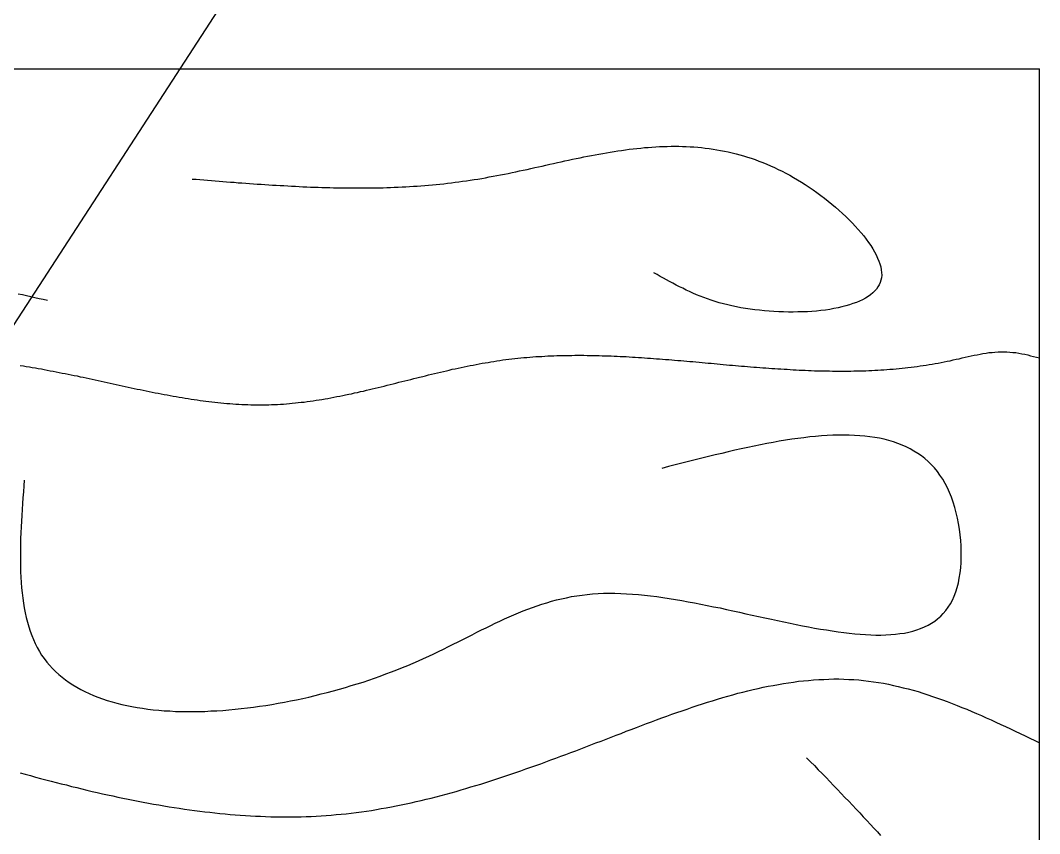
# Model space of a CAD drawing. Extents: x 443 to 1217, y -1921 to -677.
# Drawn here: x 707.95 to 718.33, y -750.54 to -742.26 of the extents above; entities that cross this region are included whole.
import ezdxf

# ---------------------------------------------------------------- set-up
doc = ezdxf.new("R2010")
doc.units = 0
doc.header["$MEASUREMENT"] = 0
doc.layers.get('0').update_dxf_attribs({"linetype": 'CONTINUOUS'})
doc.layers.add('1', color=7, linetype='CONTINUOUS')

msp = doc.modelspace()

# ---------------------------------------------------------------- linework, layer by layer
at = {"color": 7, "linetype": 'Continuous'}
msp.add_line((704.959, -749.857), (716.882, -731.5), dxfattribs=at)
at = {"layer": '1', "color": 2, "linetype": 'Continuous'}
for p in [(655.256, -742.752), (718.33, -761.303), (718.33, -761.303)]:
    msp.add_line(p, (718.33, -742.752), dxfattribs=at)
at = {"layer": '1', "color": 7}
for p, q in [((714.344, -743.551), (714.382, -743.548)), ((714.382, -743.548), (714.422, -743.546)), ((714.422, -743.546), (714.46, -743.543)), ((714.46, -743.543), (714.499, -743.542)), ((714.499, -743.542), (714.537, -743.541)), ((714.537, -743.541), (714.576, -743.54)), ((714.576, -743.54), (714.615, -743.54)), ((714.615, -743.54), (714.654, -743.54)), ((714.654, -743.54), (714.693, -743.541)), ((714.693, -743.541), (714.731, -743.542)), ((714.731, -743.542), (714.77, -743.545)), ((714.77, -743.545), (714.809, -743.547)), ((714.809, -743.547), (714.848, -743.55)), ((713.649, -743.657), (713.687, -743.649)), ((713.687, -743.649), (713.726, -743.642)), ((713.726, -743.642), (713.765, -743.634)), ((713.765, -743.634), (713.804, -743.626)), ((713.804, -743.626), (713.842, -743.619)), ((713.842, -743.619), (713.88, -743.612)), ((713.88, -743.612), (713.919, -743.606)), ((713.919, -743.606), (713.957, -743.599)), ((713.957, -743.599), (713.997, -743.593)), ((713.997, -743.593), (714.035, -743.587)), ((714.035, -743.587), (714.073, -743.582)), ((714.073, -743.582), (714.112, -743.576)), ((714.112, -743.576), (714.15, -743.571)), ((714.15, -743.571), (714.19, -743.566)), ((714.19, -743.566), (714.228, -743.562)), ((714.228, -743.562), (714.267, -743.558)), ((714.267, -743.558), (714.305, -743.554)), ((714.305, -743.554), (714.344, -743.551)), ((714.848, -743.55), (714.887, -743.554)), ((714.887, -743.554), (714.925, -743.559)), ((714.925, -743.559), (714.964, -743.563)), ((714.964, -743.563), (715.004, -743.569)), ((715.004, -743.569), (715.043, -743.575)), ((715.043, -743.575), (715.081, -743.582)), ((715.081, -743.582), (715.12, -743.589)), ((715.12, -743.589), (715.159, -743.598)), ((715.159, -743.598), (715.199, -743.607)), ((715.199, -743.607), (715.238, -743.616)), ((715.238, -743.616), (715.276, -743.626)), ((715.276, -743.626), (715.315, -743.638)), ((715.315, -743.638), (715.355, -743.65)), ((715.355, -743.65), (715.394, -743.662)), ((713.187, -743.757), (713.225, -743.748)), ((713.225, -743.748), (713.264, -743.741)), ((713.264, -743.741), (713.302, -743.732)), ((713.302, -743.732), (713.341, -743.723)), ((713.341, -743.723), (713.38, -743.715)), ((713.38, -743.715), (713.418, -743.706)), ((713.418, -743.706), (713.456, -743.697)), ((713.456, -743.697), (713.495, -743.69)), ((713.495, -743.69), (713.533, -743.681)), ((713.533, -743.681), (713.572, -743.673)), ((713.572, -743.673), (713.611, -743.664)), ((713.611, -743.664), (713.649, -743.657)), ((715.394, -743.662), (715.433, -743.676)), ((715.433, -743.676), (715.472, -743.691)), ((715.472, -743.691), (715.512, -743.706)), ((715.512, -743.706), (715.551, -743.721)), ((715.551, -743.721), (715.59, -743.739)), ((715.59, -743.739), (715.629, -743.756)), ((715.629, -743.756), (715.668, -743.775)), ((712.647, -743.867), (712.686, -743.86)), ((712.686, -743.86), (712.724, -743.853)), ((712.724, -743.853), (712.763, -743.846)), ((712.763, -743.846), (712.801, -743.839)), ((712.801, -743.839), (712.839, -743.831)), ((712.839, -743.831), (712.878, -743.824)), ((712.878, -743.824), (712.917, -743.816)), ((712.917, -743.816), (712.956, -743.807)), ((712.956, -743.807), (712.994, -743.8)), ((712.994, -743.8), (713.032, -743.791)), ((713.032, -743.791), (713.071, -743.783)), ((713.071, -743.783), (713.11, -743.775)), ((713.11, -743.775), (713.148, -743.766)), ((713.148, -743.766), (713.187, -743.757)), ((715.668, -743.775), (715.708, -743.794)), ((715.708, -743.794), (715.747, -743.815)), ((715.747, -743.815), (715.786, -743.836)), ((715.786, -743.836), (715.825, -743.858)), ((715.825, -743.858), (715.865, -743.881)), ((709.699, -743.874), (709.739, -743.876)), ((709.739, -743.876), (709.777, -743.879)), ((709.777, -743.879), (709.816, -743.882)), ((709.816, -743.882), (709.855, -743.886)), ((709.855, -743.886), (709.893, -743.889)), ((709.893, -743.889), (709.933, -743.892)), ((709.933, -743.892), (709.972, -743.895)), ((709.972, -743.895), (710.01, -743.899)), ((710.01, -743.899), (710.049, -743.901)), ((710.049, -743.901), (710.089, -743.904)), ((710.089, -743.904), (710.127, -743.907)), ((710.127, -743.907), (710.166, -743.911)), ((710.166, -743.911), (710.205, -743.913)), ((710.205, -743.913), (710.243, -743.916)), ((710.243, -743.916), (710.283, -743.919)), ((710.283, -743.919), (710.322, -743.922)), ((710.322, -743.922), (710.36, -743.925)), ((710.36, -743.925), (710.399, -743.927)), ((710.399, -743.927), (710.438, -743.929)), ((710.438, -743.929), (710.477, -743.933)), ((710.477, -743.933), (710.516, -743.935)), ((710.516, -743.935), (710.555, -743.937)), ((710.555, -743.937), (710.593, -743.939)), ((710.593, -743.939), (710.632, -743.941)), ((710.632, -743.941), (710.672, -743.943)), ((710.672, -743.943), (710.71, -743.946)), ((710.71, -743.946), (710.749, -743.948)), ((710.749, -743.948), (710.788, -743.95)), ((710.788, -743.95), (710.826, -743.952)), ((710.826, -743.952), (710.866, -743.953)), ((710.866, -743.953), (710.904, -743.955)), ((710.904, -743.955), (710.943, -743.957)), ((710.943, -743.957), (710.982, -743.958)), ((710.982, -743.958), (711.02, -743.959)), ((711.02, -743.959), (711.06, -743.96)), ((711.06, -743.96), (711.099, -743.961)), ((711.099, -743.961), (711.137, -743.962)), ((711.137, -743.962), (711.176, -743.963)), ((711.176, -743.963), (711.214, -743.964)), ((711.525, -743.964), (711.564, -743.963)), ((711.564, -743.963), (711.602, -743.963)), ((711.602, -743.963), (711.642, -743.962)), ((711.642, -743.962), (711.68, -743.961)), ((711.68, -743.961), (711.719, -743.959)), ((711.719, -743.959), (711.757, -743.958)), ((711.757, -743.958), (711.796, -743.955)), ((711.796, -743.955), (711.836, -743.954)), ((711.836, -743.954), (711.874, -743.952)), ((711.874, -743.952), (711.913, -743.95)), ((711.913, -743.95), (711.951, -743.948)), ((711.951, -743.948), (711.99, -743.945)), ((711.99, -743.945), (712.028, -743.942)), ((712.028, -743.942), (712.068, -743.939)), ((712.068, -743.939), (712.106, -743.936)), ((712.106, -743.936), (712.145, -743.933)), ((712.145, -743.933), (712.183, -743.928)), ((712.183, -743.928), (712.222, -743.925)), ((712.222, -743.925), (712.261, -743.921)), ((712.261, -743.921), (712.3, -743.916)), ((712.3, -743.916), (712.338, -743.912)), ((712.338, -743.912), (712.376, -743.907)), ((712.376, -743.907), (712.415, -743.902)), ((712.415, -743.902), (712.453, -743.897)), ((712.453, -743.897), (712.493, -743.891)), ((712.493, -743.891), (712.531, -743.886)), ((712.531, -743.886), (712.57, -743.879)), ((712.57, -743.879), (712.608, -743.874)), ((712.608, -743.874), (712.647, -743.867)), ((715.865, -743.881), (715.905, -743.905)), ((715.905, -743.905), (715.944, -743.93)), ((715.944, -743.93), (715.983, -743.957)), ((715.983, -743.957), (716.023, -743.984)), ((711.214, -743.964), (711.254, -743.964)), ((711.254, -743.964), (711.293, -743.964)), ((711.293, -743.964), (711.331, -743.965)), ((711.331, -743.965), (711.37, -743.965)), ((711.37, -743.965), (711.408, -743.965)), ((711.408, -743.965), (711.448, -743.965)), ((711.448, -743.965), (711.486, -743.964)), ((711.486, -743.964), (711.525, -743.964)), ((716.023, -743.984), (716.062, -744.011)), ((716.062, -744.011), (716.101, -744.04)), ((716.101, -744.04), (716.139, -744.069)), ((716.139, -744.069), (716.177, -744.099)), ((716.177, -744.099), (716.214, -744.13)), ((716.214, -744.13), (716.251, -744.16)), ((716.251, -744.16), (716.287, -744.192)), ((716.287, -744.192), (716.322, -744.225)), ((716.322, -744.225), (716.357, -744.256)), ((716.357, -744.256), (716.39, -744.289)), ((716.39, -744.289), (716.423, -744.322)), ((716.423, -744.322), (716.453, -744.354)), ((716.453, -744.354), (716.484, -744.387)), ((716.484, -744.387), (716.512, -744.421)), ((716.512, -744.421), (716.539, -744.453)), ((716.539, -744.453), (716.564, -744.486)), ((716.564, -744.486), (716.588, -744.519)), ((716.588, -744.519), (716.611, -744.552)), ((716.611, -744.552), (716.632, -744.584)), ((716.632, -744.584), (716.65, -744.616)), ((716.65, -744.616), (716.667, -744.647)), ((716.667, -744.647), (716.681, -744.679)), ((716.681, -744.679), (716.694, -744.71)), ((716.694, -744.71), (716.704, -744.739)), ((716.704, -744.739), (716.712, -744.768)), ((716.712, -744.768), (716.718, -744.797)), ((714.434, -744.847), (714.402, -744.829)), ((714.466, -744.865), (714.434, -744.847)), ((714.498, -744.883), (714.466, -744.865)), ((714.53, -744.901), (714.498, -744.883)), ((716.72, -744.879), (716.715, -744.904)), ((716.718, -744.797), (716.721, -744.825)), ((716.722, -744.852), (716.72, -744.879)), ((716.721, -744.825), (716.722, -744.852)), ((714.562, -744.919), (714.53, -744.901)), ((714.595, -744.936), (714.562, -744.919)), ((714.628, -744.954), (714.595, -744.936)), ((714.661, -744.971), (714.628, -744.954)), ((714.695, -744.987), (714.661, -744.971)), ((714.729, -745.005), (714.695, -744.987)), ((716.669, -744.995), (716.65, -745.016)), ((716.684, -744.973), (716.669, -744.995)), ((716.697, -744.952), (716.684, -744.973)), ((716.708, -744.929), (716.697, -744.952)), ((716.715, -744.904), (716.708, -744.929)), ((707.924, -745.042), (707.968, -745.051)), ((707.968, -745.051), (708.01, -745.061)), ((708.01, -745.061), (708.053, -745.07)), ((708.053, -745.07), (708.096, -745.079)), ((708.096, -745.079), (708.139, -745.089)), ((708.139, -745.089), (708.181, -745.099)), ((708.181, -745.099), (708.225, -745.108)), ((714.764, -745.02), (714.729, -745.005)), ((714.799, -745.037), (714.764, -745.02)), ((714.835, -745.052), (714.799, -745.037)), ((714.872, -745.067), (714.835, -745.052)), ((714.909, -745.081), (714.872, -745.067)), ((714.947, -745.095), (714.909, -745.081)), ((714.986, -745.108), (714.947, -745.095)), ((716.527, -745.103), (716.497, -745.117)), ((716.557, -745.087), (716.527, -745.103)), ((716.583, -745.07), (716.557, -745.087)), ((716.608, -745.053), (716.583, -745.07)), ((716.631, -745.034), (716.608, -745.053)), ((716.65, -745.016), (716.631, -745.034)), ((715.027, -745.122), (714.986, -745.108)), ((715.068, -745.134), (715.027, -745.122)), ((715.109, -745.146), (715.068, -745.134)), ((715.153, -745.156), (715.109, -745.146)), ((715.197, -745.166), (715.153, -745.156)), ((715.242, -745.175), (715.197, -745.166)), ((715.288, -745.184), (715.242, -745.175)), ((715.334, -745.192), (715.288, -745.184)), ((715.382, -745.199), (715.334, -745.192)), ((715.43, -745.205), (715.382, -745.199)), ((715.478, -745.211), (715.43, -745.205)), ((716.148, -745.208), (716.103, -745.213)), ((716.193, -745.201), (716.148, -745.208)), ((716.235, -745.193), (716.193, -745.201)), ((716.277, -745.186), (716.235, -745.193)), ((716.317, -745.176), (716.277, -745.186)), ((716.356, -745.166), (716.317, -745.176)), ((716.393, -745.155), (716.356, -745.166)), ((716.429, -745.143), (716.393, -745.155)), ((716.464, -745.131), (716.429, -745.143)), ((716.497, -745.117), (716.464, -745.131)), ((715.527, -745.216), (715.478, -745.211)), ((715.575, -745.221), (715.527, -745.216)), ((715.624, -745.224), (715.575, -745.221)), ((715.674, -745.226), (715.624, -745.224)), ((715.723, -745.228), (715.674, -745.226)), ((715.772, -745.229), (715.723, -745.228)), ((715.82, -745.229), (715.772, -745.229)), ((715.869, -745.228), (715.82, -745.229)), ((715.917, -745.227), (715.869, -745.228)), ((715.965, -745.225), (715.917, -745.227)), ((716.012, -745.222), (715.965, -745.225)), ((716.059, -745.219), (716.012, -745.222)), ((716.103, -745.213), (716.059, -745.219)), ((712.772, -745.731), (712.802, -745.725)), ((712.802, -745.725), (712.833, -745.721)), ((712.833, -745.721), (712.863, -745.717)), ((712.863, -745.717), (712.894, -745.713)), ((712.894, -745.713), (712.924, -745.709)), ((712.924, -745.709), (712.955, -745.706)), ((712.955, -745.706), (712.985, -745.702)), ((712.985, -745.702), (713.016, -745.699)), ((713.016, -745.699), (713.046, -745.696)), ((713.046, -745.696), (713.077, -745.693)), ((713.077, -745.693), (713.107, -745.69)), ((713.107, -745.69), (713.138, -745.687)), ((713.138, -745.687), (713.168, -745.685)), ((713.168, -745.685), (713.199, -745.683)), ((713.199, -745.683), (713.229, -745.681)), ((713.229, -745.681), (713.26, -745.68)), ((713.26, -745.68), (713.29, -745.677)), ((713.29, -745.677), (713.321, -745.676)), ((713.321, -745.676), (713.351, -745.674)), ((713.351, -745.674), (713.382, -745.673)), ((713.382, -745.673), (713.414, -745.672)), ((713.414, -745.672), (713.444, -745.672)), ((713.444, -745.672), (713.475, -745.671)), ((713.475, -745.671), (713.505, -745.67)), ((713.505, -745.67), (713.536, -745.67)), ((713.536, -745.67), (713.566, -745.67)), ((713.566, -745.67), (713.597, -745.669)), ((713.597, -745.669), (713.628, -745.669)), ((713.628, -745.669), (713.659, -745.669)), ((713.659, -745.669), (713.689, -745.669)), ((713.689, -745.669), (713.72, -745.67)), ((713.72, -745.67), (713.75, -745.67)), ((713.75, -745.67), (713.781, -745.671)), ((713.781, -745.671), (713.812, -745.671)), ((713.812, -745.671), (713.843, -745.672)), ((713.843, -745.672), (713.873, -745.673)), ((713.873, -745.673), (713.904, -745.674)), ((713.904, -745.674), (713.936, -745.675)), ((713.936, -745.675), (713.966, -745.676)), ((713.966, -745.676), (713.997, -745.677)), ((713.997, -745.677), (714.027, -745.678)), ((714.027, -745.678), (714.059, -745.68)), ((714.059, -745.68), (714.089, -745.682)), ((714.089, -745.682), (714.12, -745.683)), ((714.12, -745.683), (714.15, -745.685)), ((714.15, -745.685), (714.182, -745.687)), ((714.182, -745.687), (714.212, -745.688)), ((714.212, -745.688), (714.243, -745.69)), ((714.243, -745.69), (714.275, -745.693)), ((714.275, -745.693), (714.305, -745.695)), ((714.305, -745.695), (714.336, -745.697)), ((714.336, -745.697), (714.367, -745.699)), ((714.367, -745.699), (714.398, -745.701)), ((714.398, -745.701), (714.428, -745.704)), ((714.428, -745.704), (714.46, -745.706)), ((714.46, -745.706), (714.49, -745.708)), ((714.49, -745.708), (714.521, -745.711)), ((714.521, -745.711), (714.552, -745.713)), ((714.552, -745.713), (714.583, -745.716)), ((714.583, -745.716), (714.613, -745.719)), ((714.613, -745.719), (714.645, -745.721)), ((714.645, -745.721), (714.676, -745.723)), ((714.676, -745.723), (714.706, -745.726)), ((714.706, -745.726), (714.738, -745.729)), ((714.738, -745.729), (714.768, -745.732)), ((717.389, -745.73), (717.42, -745.724)), ((717.42, -745.724), (717.45, -745.717)), ((717.45, -745.717), (717.481, -745.71)), ((717.481, -745.71), (717.511, -745.704)), ((717.511, -745.704), (717.542, -745.696)), ((717.542, -745.696), (717.572, -745.689)), ((717.572, -745.689), (717.603, -745.682)), ((717.603, -745.682), (717.633, -745.675)), ((717.633, -745.675), (717.663, -745.669)), ((717.663, -745.669), (717.693, -745.663)), ((717.693, -745.663), (717.724, -745.657)), ((717.724, -745.657), (717.754, -745.651)), ((717.754, -745.651), (717.785, -745.647)), ((717.785, -745.647), (717.815, -745.642)), ((717.815, -745.642), (717.846, -745.639)), ((717.846, -745.639), (717.876, -745.636)), ((717.876, -745.636), (717.907, -745.634)), ((717.907, -745.634), (717.936, -745.633)), ((717.936, -745.633), (717.967, -745.633)), ((717.967, -745.633), (717.997, -745.634)), ((717.997, -745.634), (718.028, -745.636)), ((718.028, -745.636), (718.058, -745.639)), ((718.058, -745.639), (718.088, -745.642)), ((718.088, -745.642), (718.118, -745.648)), ((718.118, -745.648), (718.149, -745.653)), ((718.149, -745.653), (718.179, -745.659)), ((718.179, -745.659), (718.21, -745.665)), ((718.21, -745.665), (718.239, -745.673)), ((718.239, -745.673), (718.27, -745.681)), ((718.27, -745.681), (718.3, -745.687)), ((718.3, -745.687), (718.331, -745.695)), ((707.947, -745.773), (707.978, -745.778)), ((707.978, -745.778), (708.008, -745.782)), ((708.008, -745.782), (708.039, -745.787)), ((708.039, -745.787), (708.069, -745.793)), ((708.069, -745.793), (708.1, -745.797)), ((708.1, -745.797), (708.13, -745.803)), ((708.13, -745.803), (708.161, -745.808)), ((708.161, -745.808), (708.191, -745.814)), ((708.191, -745.814), (708.222, -745.819)), ((708.222, -745.819), (708.252, -745.826)), ((708.252, -745.826), (708.283, -745.831)), ((708.283, -745.831), (708.313, -745.836)), ((712.257, -745.833), (712.287, -745.827)), ((712.287, -745.827), (712.317, -745.819)), ((712.317, -745.819), (712.348, -745.812)), ((712.348, -745.812), (712.378, -745.806)), ((712.378, -745.806), (712.408, -745.799)), ((712.408, -745.799), (712.438, -745.793)), ((712.438, -745.793), (712.469, -745.786)), ((712.469, -745.786), (712.499, -745.78)), ((712.499, -745.78), (712.53, -745.774)), ((712.53, -745.774), (712.559, -745.768)), ((712.559, -745.768), (712.59, -745.762)), ((712.59, -745.762), (712.62, -745.757)), ((712.62, -745.757), (712.651, -745.75)), ((712.651, -745.75), (712.681, -745.746)), ((712.681, -745.746), (712.712, -745.741)), ((712.712, -745.741), (712.741, -745.735)), ((712.741, -745.735), (712.772, -745.731)), ((714.768, -745.732), (714.799, -745.734)), ((714.799, -745.734), (714.83, -745.737)), ((714.83, -745.737), (714.861, -745.739)), ((714.861, -745.739), (714.892, -745.743)), ((714.892, -745.743), (714.923, -745.745)), ((714.923, -745.745), (714.954, -745.748)), ((714.954, -745.748), (714.985, -745.751)), ((714.985, -745.751), (715.016, -745.754)), ((715.016, -745.754), (715.046, -745.757)), ((715.046, -745.757), (715.078, -745.759)), ((715.078, -745.759), (715.108, -745.762)), ((715.108, -745.762), (715.14, -745.765)), ((715.14, -745.765), (715.17, -745.768)), ((715.17, -745.768), (715.201, -745.77)), ((715.201, -745.77), (715.233, -745.773)), ((715.233, -745.773), (715.263, -745.775)), ((715.263, -745.775), (715.295, -745.779)), ((715.295, -745.779), (715.325, -745.781)), ((715.325, -745.781), (715.356, -745.783)), ((715.356, -745.783), (715.387, -745.786)), ((715.387, -745.786), (715.418, -745.789)), ((715.418, -745.789), (715.448, -745.791)), ((715.448, -745.791), (715.48, -745.793)), ((715.48, -745.793), (715.51, -745.796)), ((715.51, -745.796), (715.542, -745.798)), ((715.542, -745.798), (715.573, -745.801)), ((715.573, -745.801), (715.603, -745.803)), ((715.603, -745.803), (715.635, -745.805)), ((715.635, -745.805), (715.665, -745.807)), ((715.665, -745.807), (715.696, -745.808)), ((715.696, -745.808), (715.727, -745.81)), ((715.727, -745.81), (715.758, -745.812)), ((715.758, -745.812), (715.789, -745.815)), ((715.789, -745.815), (715.82, -745.816)), ((715.82, -745.816), (715.85, -745.818)), ((715.85, -745.818), (715.882, -745.819)), ((715.882, -745.819), (715.913, -745.82)), ((715.913, -745.82), (715.943, -745.822)), ((715.943, -745.822), (715.975, -745.823)), ((715.975, -745.823), (716.005, -745.824)), ((716.005, -745.824), (716.036, -745.826)), ((716.036, -745.826), (716.067, -745.827)), ((716.067, -745.827), (716.098, -745.828)), ((716.098, -745.828), (716.128, -745.828)), ((716.128, -745.828), (716.16, -745.829)), ((716.16, -745.829), (716.19, -745.829)), ((716.19, -745.829), (716.221, -745.83)), ((716.221, -745.83), (716.253, -745.83)), ((716.253, -745.83), (716.283, -745.83)), ((716.283, -745.83), (716.314, -745.83)), ((716.314, -745.83), (716.345, -745.83)), ((716.345, -745.83), (716.376, -745.83)), ((716.376, -745.83), (716.406, -745.83)), ((716.406, -745.83), (716.437, -745.829)), ((716.437, -745.829), (716.468, -745.829)), ((716.468, -745.829), (716.499, -745.828)), ((716.499, -745.828), (716.529, -745.827)), ((716.529, -745.827), (716.561, -745.826)), ((716.561, -745.826), (716.592, -745.824)), ((716.592, -745.824), (716.622, -745.823)), ((716.622, -745.823), (716.653, -745.821)), ((716.653, -745.821), (716.683, -745.82)), ((716.683, -745.82), (716.715, -745.818)), ((716.715, -745.818), (716.745, -745.816)), ((716.745, -745.816), (716.776, -745.814)), ((716.776, -745.814), (716.806, -745.811)), ((716.806, -745.811), (716.838, -745.809)), ((716.838, -745.809), (716.868, -745.806)), ((716.868, -745.806), (716.899, -745.804)), ((716.899, -745.804), (716.929, -745.801)), ((716.929, -745.801), (716.96, -745.797)), ((716.96, -745.797), (716.99, -745.794)), ((716.99, -745.794), (717.022, -745.79)), ((717.022, -745.79), (717.053, -745.786)), ((717.053, -745.786), (717.083, -745.782)), ((717.083, -745.782), (717.114, -745.778)), ((717.114, -745.778), (717.144, -745.773)), ((717.144, -745.773), (717.175, -745.769)), ((717.175, -745.769), (717.205, -745.763)), ((717.205, -745.763), (717.236, -745.759)), ((717.236, -745.759), (717.266, -745.754)), ((717.266, -745.754), (717.297, -745.748)), ((717.297, -745.748), (717.328, -745.743)), ((717.328, -745.743), (717.359, -745.736)), ((717.359, -745.736), (717.389, -745.73)), ((708.313, -745.836), (708.344, -745.843)), ((708.344, -745.843), (708.374, -745.85)), ((708.374, -745.85), (708.405, -745.855)), ((708.405, -745.855), (708.435, -745.862)), ((708.435, -745.862), (708.466, -745.868)), ((708.466, -745.868), (708.496, -745.874)), ((708.496, -745.874), (708.527, -745.88)), ((708.527, -745.88), (708.557, -745.887)), ((708.557, -745.887), (708.588, -745.893)), ((708.588, -745.893), (708.618, -745.9)), ((708.618, -745.9), (708.649, -745.906)), ((708.649, -745.906), (708.679, -745.913)), ((708.679, -745.913), (708.71, -745.92)), ((708.71, -745.92), (708.74, -745.927)), ((708.74, -745.927), (708.771, -745.933)), ((708.771, -745.933), (708.801, -745.94)), ((711.804, -745.944), (711.834, -745.937)), ((711.834, -745.937), (711.864, -745.93)), ((711.864, -745.93), (711.894, -745.923)), ((711.894, -745.923), (711.925, -745.915)), ((711.925, -745.915), (711.955, -745.907)), ((711.955, -745.907), (711.985, -745.9)), ((711.985, -745.9), (712.015, -745.892)), ((712.015, -745.892), (712.046, -745.884)), ((712.046, -745.884), (712.075, -745.877)), ((712.075, -745.877), (712.106, -745.869)), ((712.106, -745.869), (712.136, -745.863)), ((712.136, -745.863), (712.166, -745.855)), ((712.166, -745.855), (712.196, -745.847)), ((712.196, -745.847), (712.227, -745.841)), ((712.227, -745.841), (712.257, -745.833)), ((708.801, -745.94), (708.832, -745.947)), ((708.832, -745.947), (708.862, -745.953)), ((708.862, -745.953), (708.893, -745.96)), ((708.893, -745.96), (708.924, -745.966)), ((708.924, -745.966), (708.954, -745.974)), ((708.954, -745.974), (708.985, -745.98)), ((708.985, -745.98), (709.015, -745.987)), ((709.015, -745.987), (709.046, -745.993)), ((709.046, -745.993), (709.076, -746)), ((709.076, -746), (709.107, -746.006)), ((709.107, -746.006), (709.137, -746.013)), ((709.137, -746.013), (709.168, -746.018)), ((709.168, -746.018), (709.198, -746.025)), ((709.198, -746.025), (709.229, -746.032)), ((709.229, -746.032), (709.259, -746.038)), ((709.259, -746.038), (709.29, -746.044)), ((711.382, -746.047), (711.413, -746.039)), ((711.413, -746.039), (711.442, -746.033)), ((711.442, -746.033), (711.473, -746.026)), ((711.473, -746.026), (711.503, -746.018)), ((711.503, -746.018), (711.533, -746.012)), ((711.533, -746.012), (711.563, -746.004)), ((711.563, -746.004), (711.594, -745.997)), ((711.594, -745.997), (711.623, -745.99)), ((711.623, -745.99), (711.654, -745.983)), ((711.654, -745.983), (711.684, -745.975)), ((711.684, -745.975), (711.713, -745.967)), ((711.713, -745.967), (711.744, -745.96)), ((711.744, -745.96), (711.773, -745.952)), ((711.773, -745.952), (711.804, -745.944)), ((709.29, -746.044), (709.32, -746.05)), ((709.32, -746.05), (709.351, -746.056)), ((709.351, -746.056), (709.381, -746.062)), ((709.381, -746.062), (709.412, -746.068)), ((709.412, -746.068), (709.442, -746.073)), ((709.442, -746.073), (709.473, -746.08)), ((709.473, -746.08), (709.503, -746.085)), ((709.503, -746.085), (709.534, -746.09)), ((709.534, -746.09), (709.564, -746.095)), ((709.564, -746.095), (709.595, -746.1)), ((709.595, -746.1), (709.625, -746.106)), ((709.625, -746.106), (709.656, -746.11)), ((709.656, -746.11), (709.686, -746.115)), ((709.686, -746.115), (709.717, -746.12)), ((709.717, -746.12), (709.747, -746.124)), ((709.747, -746.124), (709.778, -746.129)), ((709.778, -746.129), (709.808, -746.133)), ((709.808, -746.133), (709.838, -746.136)), ((709.838, -746.136), (709.868, -746.141)), ((709.868, -746.141), (709.899, -746.144)), ((709.899, -746.144), (709.929, -746.147)), ((710.839, -746.145), (710.87, -746.141)), ((710.87, -746.141), (710.899, -746.136)), ((710.899, -746.136), (710.93, -746.132)), ((710.93, -746.132), (710.96, -746.127)), ((710.96, -746.127), (710.99, -746.123)), ((710.99, -746.123), (711.02, -746.118)), ((711.02, -746.118), (711.051, -746.113)), ((711.051, -746.113), (711.08, -746.108)), ((711.08, -746.108), (711.111, -746.102)), ((711.111, -746.102), (711.141, -746.097)), ((711.141, -746.097), (711.171, -746.09)), ((711.171, -746.09), (711.201, -746.085)), ((711.201, -746.085), (711.232, -746.078)), ((711.232, -746.078), (711.261, -746.073)), ((711.261, -746.073), (711.292, -746.066)), ((711.292, -746.066), (711.322, -746.06)), ((711.322, -746.06), (711.352, -746.053)), ((711.352, -746.053), (711.382, -746.047)), ((709.929, -746.147), (709.96, -746.15)), ((709.96, -746.15), (709.99, -746.154)), ((709.99, -746.154), (710.021, -746.157)), ((710.021, -746.157), (710.051, -746.159)), ((710.051, -746.159), (710.082, -746.161)), ((710.082, -746.161), (710.113, -746.165)), ((710.113, -746.165), (710.143, -746.166)), ((710.143, -746.166), (710.172, -746.168)), ((710.172, -746.168), (710.203, -746.17)), ((710.203, -746.17), (710.233, -746.171)), ((710.233, -746.171), (710.264, -746.172)), ((710.264, -746.172), (710.295, -746.173)), ((710.295, -746.173), (710.325, -746.173)), ((710.325, -746.173), (710.356, -746.174)), ((710.356, -746.174), (710.385, -746.174)), ((710.385, -746.174), (710.415, -746.174)), ((710.415, -746.174), (710.446, -746.174)), ((710.446, -746.174), (710.477, -746.173)), ((710.477, -746.173), (710.507, -746.172)), ((710.507, -746.172), (710.536, -746.171)), ((710.536, -746.171), (710.567, -746.17)), ((710.567, -746.17), (710.597, -746.168)), ((710.597, -746.168), (710.628, -746.166)), ((710.628, -746.166), (710.657, -746.163)), ((710.657, -746.163), (710.688, -746.161)), ((710.688, -746.161), (710.718, -746.158)), ((710.718, -746.158), (710.749, -746.155)), ((710.749, -746.155), (710.778, -746.151)), ((710.778, -746.151), (710.809, -746.148)), ((710.809, -746.148), (710.839, -746.145)), ((715.616, -746.557), (715.552, -746.568)), ((715.679, -746.545), (715.616, -746.557)), ((715.743, -746.535), (715.679, -746.545)), ((715.805, -746.525), (715.743, -746.535)), ((715.867, -746.517), (715.805, -746.525)), ((715.928, -746.509), (715.867, -746.517)), ((715.989, -746.501), (715.928, -746.509)), ((716.049, -746.496), (715.989, -746.501)), ((716.108, -746.49), (716.049, -746.496)), ((716.165, -746.487), (716.108, -746.49)), ((716.223, -746.484), (716.165, -746.487)), ((716.28, -746.483), (716.223, -746.484)), ((716.337, -746.482), (716.28, -746.483)), ((716.391, -746.483), (716.337, -746.482)), ((716.445, -746.485), (716.391, -746.483)), ((716.498, -746.488), (716.445, -746.485)), ((716.55, -746.493), (716.498, -746.488)), ((716.601, -746.498), (716.55, -746.493)), ((716.651, -746.506), (716.601, -746.498)), ((716.701, -746.514), (716.651, -746.506)), ((716.748, -746.525), (716.701, -746.514)), ((716.795, -746.537), (716.748, -746.525)), ((716.841, -746.55), (716.795, -746.537)), ((716.886, -746.566), (716.841, -746.55)), ((715.158, -746.652), (715.092, -746.668)), ((715.225, -746.636), (715.158, -746.652)), ((715.291, -746.622), (715.225, -746.636)), ((715.357, -746.608), (715.291, -746.622)), ((715.422, -746.594), (715.357, -746.608)), ((715.488, -746.581), (715.422, -746.594)), ((715.552, -746.568), (715.488, -746.581)), ((716.929, -746.583), (716.886, -746.566)), ((716.971, -746.602), (716.929, -746.583)), ((717.012, -746.622), (716.971, -746.602)), ((717.051, -746.644), (717.012, -746.622)), ((717.09, -746.668), (717.051, -746.644)), ((714.754, -746.751), (714.687, -746.768)), ((714.823, -746.733), (714.754, -746.751)), ((714.89, -746.717), (714.823, -746.733)), ((714.958, -746.7), (714.89, -746.717)), ((715.024, -746.683), (714.958, -746.7)), ((715.092, -746.668), (715.024, -746.683)), ((717.127, -746.694), (717.09, -746.668)), ((717.161, -746.721), (717.127, -746.694)), ((717.195, -746.752), (717.161, -746.721)), ((717.228, -746.784), (717.195, -746.752)), ((714.55, -746.803), (714.482, -746.821)), ((714.618, -746.786), (714.55, -746.803)), ((714.687, -746.768), (714.618, -746.786)), ((717.26, -746.817), (717.228, -746.784)), ((717.289, -746.853), (717.26, -746.817)), ((717.316, -746.891), (717.289, -746.853)), ((707.985, -746.94), (707.982, -747)), ((717.344, -746.932), (717.316, -746.891)), ((717.367, -746.974), (717.344, -746.932)), ((717.391, -747.019), (717.367, -746.974)), ((707.978, -747.06), (707.973, -747.12)), ((707.982, -747), (707.978, -747.06)), ((717.412, -747.066), (717.391, -747.019)), ((717.432, -747.115), (717.412, -747.066)), ((707.969, -747.18), (707.966, -747.24)), ((707.973, -747.12), (707.969, -747.18)), ((717.45, -747.166), (717.432, -747.115)), ((717.467, -747.218), (717.45, -747.166)), ((707.966, -747.24), (707.961, -747.3)), ((717.481, -747.273), (717.467, -747.218)), ((717.494, -747.327), (717.481, -747.273)), ((707.958, -747.359), (707.956, -747.418)), ((707.961, -747.3), (707.958, -747.359)), ((717.505, -747.384), (717.494, -747.327)), ((717.515, -747.44), (717.505, -747.384)), ((707.952, -747.477), (707.95, -747.536)), ((707.956, -747.418), (707.952, -747.477)), ((717.522, -747.497), (717.515, -747.44)), ((707.949, -747.593), (707.948, -747.651)), ((707.95, -747.536), (707.949, -747.593)), ((717.528, -747.554), (717.522, -747.497)), ((717.531, -747.611), (717.528, -747.554)), ((707.948, -747.651), (707.948, -747.708)), ((717.533, -747.667), (717.531, -747.611)), ((717.533, -747.724), (717.533, -747.667)), ((707.948, -747.708), (707.948, -747.764)), ((707.948, -747.764), (707.949, -747.82)), ((717.527, -747.833), (717.531, -747.779)), ((717.531, -747.779), (717.533, -747.724)), ((707.949, -747.82), (707.95, -747.876)), ((707.95, -747.876), (707.952, -747.93)), ((717.512, -747.938), (717.521, -747.886)), ((717.521, -747.886), (717.527, -747.833)), ((707.952, -747.93), (707.956, -747.985)), ((707.956, -747.985), (707.96, -748.038)), ((717.491, -748.035), (717.503, -747.987)), ((717.503, -747.987), (717.512, -747.938)), ((707.96, -748.038), (707.966, -748.09)), ((707.966, -748.09), (707.972, -748.143)), ((713.615, -748.119), (713.669, -748.111)), ((713.669, -748.111), (713.722, -748.104)), ((713.722, -748.104), (713.777, -748.1)), ((713.777, -748.1), (713.832, -748.096)), ((713.832, -748.096), (713.889, -748.093)), ((713.889, -748.093), (713.947, -748.092)), ((713.947, -748.092), (714.004, -748.093)), ((714.004, -748.093), (714.063, -748.095)), ((714.063, -748.095), (714.123, -748.098)), ((714.123, -748.098), (714.183, -748.101)), ((714.183, -748.101), (714.244, -748.107)), ((714.244, -748.107), (714.306, -748.112)), ((714.306, -748.112), (714.368, -748.12)), ((717.46, -748.122), (717.476, -748.079)), ((717.476, -748.079), (717.491, -748.035)), ((707.972, -748.143), (707.979, -748.193)), ((707.979, -748.193), (707.987, -748.243)), ((713.164, -748.237), (713.212, -748.22)), ((713.212, -748.22), (713.261, -748.205)), ((713.261, -748.205), (713.31, -748.189)), ((713.31, -748.189), (713.359, -748.174)), ((713.359, -748.174), (713.409, -748.161)), ((713.409, -748.161), (713.46, -748.149)), ((713.46, -748.149), (713.511, -748.138)), ((713.511, -748.138), (713.563, -748.127)), ((713.563, -748.127), (713.615, -748.119)), ((714.368, -748.12), (714.43, -748.127)), ((714.43, -748.127), (714.494, -748.136)), ((714.494, -748.136), (714.557, -748.146)), ((714.557, -748.146), (714.621, -748.156)), ((714.621, -748.156), (714.685, -748.167)), ((714.685, -748.167), (714.75, -748.179)), ((714.75, -748.179), (714.815, -748.19)), ((714.815, -748.19), (714.88, -748.204)), ((714.88, -748.204), (714.945, -748.217)), ((714.945, -748.217), (715.01, -748.23)), ((717.4, -748.235), (717.422, -748.2)), ((717.422, -748.2), (717.443, -748.162)), ((717.443, -748.162), (717.46, -748.122)), ((707.987, -748.243), (707.996, -748.292)), ((707.996, -748.292), (708.007, -748.34)), ((712.926, -748.333), (712.974, -748.313)), ((712.974, -748.313), (713.021, -748.293)), ((713.021, -748.293), (713.068, -748.273)), ((713.068, -748.273), (713.116, -748.255)), ((713.116, -748.255), (713.164, -748.237)), ((715.01, -748.23), (715.076, -748.243)), ((715.076, -748.243), (715.141, -748.257)), ((715.141, -748.257), (715.207, -748.271)), ((715.207, -748.271), (715.273, -748.285)), ((715.273, -748.285), (715.338, -748.301)), ((715.338, -748.301), (715.403, -748.315)), ((715.403, -748.315), (715.468, -748.329)), ((717.323, -748.327), (717.35, -748.298)), ((717.35, -748.298), (717.376, -748.268)), ((717.376, -748.268), (717.4, -748.235)), ((708.007, -748.34), (708.019, -748.387)), ((708.019, -748.387), (708.032, -748.434)), ((712.692, -748.444), (712.739, -748.422)), ((712.739, -748.422), (712.786, -748.399)), ((712.786, -748.399), (712.833, -748.377)), ((712.833, -748.377), (712.88, -748.355)), ((712.88, -748.355), (712.926, -748.333)), ((715.468, -748.329), (715.533, -748.343)), ((715.533, -748.343), (715.598, -748.357)), ((715.598, -748.357), (715.662, -748.371)), ((715.662, -748.371), (715.725, -748.384)), ((715.725, -748.384), (715.789, -748.398)), ((715.789, -748.398), (715.852, -748.411)), ((715.852, -748.411), (715.915, -748.424)), ((715.915, -748.424), (715.977, -748.436)), ((717.157, -748.436), (717.194, -748.418)), ((717.194, -748.418), (717.228, -748.399)), ((717.228, -748.399), (717.262, -748.377)), ((717.262, -748.377), (717.292, -748.353)), ((717.292, -748.353), (717.323, -748.327)), ((708.032, -748.434), (708.046, -748.478)), ((708.046, -748.478), (708.063, -748.522)), ((708.063, -748.522), (708.08, -748.564)), ((712.502, -748.539), (712.55, -748.515)), ((712.55, -748.515), (712.597, -748.491)), ((712.597, -748.491), (712.645, -748.467)), ((712.645, -748.467), (712.692, -748.444)), ((715.977, -748.436), (716.038, -748.447)), ((716.038, -748.447), (716.099, -748.458)), ((716.099, -748.458), (716.159, -748.467)), ((716.159, -748.467), (716.219, -748.477)), ((716.219, -748.477), (716.278, -748.486)), ((716.278, -748.486), (716.335, -748.493)), ((716.335, -748.493), (716.392, -748.5)), ((716.392, -748.5), (716.449, -748.505)), ((716.449, -748.505), (716.504, -748.511)), ((716.504, -748.511), (716.558, -748.514)), ((716.558, -748.514), (716.611, -748.517)), ((716.611, -748.517), (716.663, -748.519)), ((716.663, -748.519), (716.715, -748.519)), ((716.715, -748.519), (716.765, -748.517)), ((716.765, -748.517), (716.814, -748.514)), ((716.814, -748.514), (716.862, -748.51)), ((716.862, -748.51), (716.908, -748.504)), ((716.908, -748.504), (716.953, -748.498)), ((716.953, -748.498), (716.997, -748.489)), ((716.997, -748.489), (717.039, -748.478)), ((717.039, -748.478), (717.08, -748.466)), ((717.08, -748.466), (717.119, -748.452)), ((717.119, -748.452), (717.157, -748.436)), ((708.08, -748.564), (708.099, -748.606)), ((708.099, -748.606), (708.118, -748.646)), ((712.258, -748.661), (712.309, -748.636)), ((712.309, -748.636), (712.358, -748.612)), ((712.358, -748.612), (712.407, -748.588)), ((712.407, -748.588), (712.455, -748.563)), ((712.455, -748.563), (712.502, -748.539)), ((708.118, -748.646), (708.141, -748.685)), ((708.141, -748.685), (708.164, -748.722)), ((708.164, -748.722), (708.189, -748.759)), ((712.055, -748.757), (712.107, -748.734)), ((712.107, -748.734), (712.158, -748.709)), ((712.158, -748.709), (712.208, -748.685)), ((712.208, -748.685), (712.258, -748.661)), ((708.189, -748.759), (708.216, -748.794)), ((708.216, -748.794), (708.245, -748.827)), ((708.245, -748.827), (708.274, -748.86)), ((711.84, -748.85), (711.895, -748.828)), ((711.895, -748.828), (711.949, -748.804)), ((711.949, -748.804), (712.002, -748.781)), ((712.002, -748.781), (712.055, -748.757)), ((708.274, -748.86), (708.306, -748.891)), ((708.306, -748.891), (708.338, -748.921)), ((708.338, -748.921), (708.372, -748.949)), ((711.555, -748.957), (711.614, -748.936)), ((711.614, -748.936), (711.672, -748.915)), ((711.672, -748.915), (711.729, -748.895)), ((711.729, -748.895), (711.784, -748.873)), ((711.784, -748.873), (711.84, -748.85)), ((708.372, -748.949), (708.408, -748.976)), ((708.408, -748.976), (708.445, -749.002)), ((708.445, -749.002), (708.483, -749.027)), ((708.483, -749.027), (708.522, -749.051)), ((708.522, -749.051), (708.563, -749.073)), ((711.258, -749.053), (711.318, -749.034)), ((711.318, -749.034), (711.379, -749.015)), ((711.379, -749.015), (711.438, -748.997)), ((711.438, -748.997), (711.498, -748.977)), ((711.498, -748.977), (711.555, -748.957)), ((715.464, -749.062), (715.515, -749.051)), ((715.515, -749.051), (715.567, -749.041)), ((715.567, -749.041), (715.618, -749.031)), ((715.618, -749.031), (715.67, -749.021)), ((715.67, -749.021), (715.721, -749.012)), ((715.721, -749.012), (715.773, -749.005)), ((715.773, -749.005), (715.824, -748.997)), ((715.824, -748.997), (715.876, -748.99)), ((715.876, -748.99), (715.927, -748.985)), ((715.927, -748.985), (715.978, -748.98)), ((715.978, -748.98), (716.029, -748.975)), ((716.029, -748.975), (716.08, -748.972)), ((716.08, -748.972), (716.132, -748.97)), ((716.132, -748.97), (716.183, -748.968)), ((716.183, -748.968), (716.233, -748.966)), ((716.233, -748.966), (716.284, -748.966)), ((716.284, -748.966), (716.335, -748.968)), ((716.335, -748.968), (716.387, -748.97)), ((716.387, -748.97), (716.437, -748.973)), ((716.437, -748.973), (716.488, -748.976)), ((716.488, -748.976), (716.538, -748.982)), ((716.538, -748.982), (716.589, -748.987)), ((716.589, -748.987), (716.639, -748.994)), ((716.639, -748.994), (716.69, -749.001)), ((716.69, -749.001), (716.74, -749.01)), ((716.74, -749.01), (716.791, -749.02)), ((716.791, -749.02), (716.841, -749.031)), ((716.841, -749.031), (716.891, -749.042)), ((716.891, -749.042), (716.941, -749.055)), ((708.563, -749.073), (708.605, -749.095)), ((708.605, -749.095), (708.649, -749.115)), ((708.649, -749.115), (708.692, -749.134)), ((708.692, -749.134), (708.738, -749.152)), ((708.738, -749.152), (708.784, -749.169)), ((710.825, -749.164), (710.887, -749.15)), ((710.887, -749.15), (710.949, -749.134)), ((710.949, -749.134), (711.012, -749.119)), ((711.012, -749.119), (711.074, -749.103)), ((711.074, -749.103), (711.136, -749.086)), ((711.136, -749.086), (711.197, -749.07)), ((711.197, -749.07), (711.258, -749.053)), ((715.102, -749.156), (715.154, -749.141)), ((715.154, -749.141), (715.205, -749.127)), ((715.205, -749.127), (715.256, -749.112)), ((715.256, -749.112), (715.309, -749.099)), ((715.309, -749.099), (715.36, -749.086)), ((715.36, -749.086), (715.412, -749.074)), ((715.412, -749.074), (715.464, -749.062)), ((716.941, -749.055), (716.991, -749.067)), ((716.991, -749.067), (717.042, -749.081)), ((717.042, -749.081), (717.092, -749.095)), ((717.092, -749.095), (717.141, -749.11)), ((717.141, -749.11), (717.191, -749.127)), ((717.191, -749.127), (717.241, -749.143)), ((717.241, -749.143), (717.291, -749.16)), ((708.784, -749.169), (708.832, -749.184)), ((708.832, -749.184), (708.881, -749.2)), ((708.881, -749.2), (708.93, -749.213)), ((708.93, -749.213), (708.98, -749.225)), ((708.98, -749.225), (709.031, -749.237)), ((709.031, -749.237), (709.084, -749.248)), ((709.084, -749.248), (709.137, -749.256)), ((709.137, -749.256), (709.191, -749.265)), ((710.26, -749.261), (710.322, -749.253)), ((710.322, -749.253), (710.385, -749.244)), ((710.385, -749.244), (710.447, -749.235)), ((710.447, -749.235), (710.51, -749.225)), ((710.51, -749.225), (710.574, -749.214)), ((710.574, -749.214), (710.637, -749.202)), ((710.637, -749.202), (710.699, -749.19)), ((710.699, -749.19), (710.762, -749.177)), ((710.762, -749.177), (710.825, -749.164)), ((714.74, -749.272), (714.791, -749.254)), ((714.791, -749.254), (714.843, -749.237)), ((714.843, -749.237), (714.895, -749.22)), ((714.895, -749.22), (714.947, -749.204)), ((714.947, -749.204), (714.998, -749.188)), ((714.998, -749.188), (715.051, -749.171)), ((715.051, -749.171), (715.102, -749.156)), ((717.291, -749.16), (717.34, -749.178)), ((717.34, -749.178), (717.39, -749.196)), ((717.39, -749.196), (717.44, -749.216)), ((717.44, -749.216), (717.49, -749.235)), ((717.49, -749.235), (717.54, -749.255)), ((717.54, -749.255), (717.589, -749.275)), ((709.191, -749.265), (709.246, -749.273)), ((709.246, -749.273), (709.301, -749.279)), ((709.301, -749.279), (709.357, -749.285)), ((709.357, -749.285), (709.414, -749.289)), ((709.414, -749.289), (709.471, -749.292)), ((709.471, -749.292), (709.529, -749.296)), ((709.529, -749.296), (709.587, -749.297)), ((709.587, -749.297), (709.647, -749.298)), ((709.647, -749.298), (709.706, -749.298)), ((709.706, -749.298), (709.766, -749.297)), ((709.766, -749.297), (709.827, -749.296)), ((709.827, -749.296), (709.888, -749.292)), ((709.888, -749.292), (709.949, -749.289)), ((709.949, -749.289), (710.01, -749.286)), ((710.01, -749.286), (710.072, -749.28)), ((710.072, -749.28), (710.134, -749.275)), ((710.134, -749.275), (710.196, -749.268)), ((710.196, -749.268), (710.26, -749.261)), ((714.429, -749.383), (714.482, -749.363)), ((714.482, -749.363), (714.533, -749.345)), ((714.533, -749.345), (714.584, -749.326)), ((714.584, -749.326), (714.636, -749.308)), ((714.636, -749.308), (714.688, -749.29)), ((714.688, -749.29), (714.74, -749.272)), ((717.589, -749.275), (717.639, -749.296)), ((717.639, -749.296), (717.688, -749.317)), ((717.688, -749.317), (717.738, -749.339)), ((717.738, -749.339), (717.787, -749.361)), ((717.787, -749.361), (717.836, -749.383)), ((714.171, -749.48), (714.223, -749.46)), ((714.223, -749.46), (714.275, -749.441)), ((714.275, -749.441), (714.326, -749.421)), ((714.326, -749.421), (714.378, -749.402)), ((714.378, -749.402), (714.429, -749.383)), ((717.836, -749.383), (717.886, -749.406)), ((717.886, -749.406), (717.935, -749.429)), ((717.935, -749.429), (717.984, -749.451)), ((717.984, -749.451), (718.034, -749.474)), ((713.914, -749.579), (713.965, -749.559)), ((713.965, -749.559), (714.017, -749.54)), ((714.017, -749.54), (714.069, -749.52)), ((714.069, -749.52), (714.12, -749.499)), ((714.12, -749.499), (714.171, -749.48)), ((718.034, -749.474), (718.083, -749.497)), ((718.083, -749.497), (718.133, -749.521)), ((718.133, -749.521), (718.183, -749.545)), ((718.183, -749.545), (718.232, -749.568)), ((718.232, -749.568), (718.281, -749.592)), ((713.658, -749.677), (713.709, -749.657)), ((713.709, -749.657), (713.76, -749.638)), ((713.76, -749.638), (713.811, -749.618)), ((713.811, -749.618), (713.863, -749.599)), ((713.863, -749.599), (713.914, -749.579)), ((718.281, -749.592), (718.331, -749.616)), ((713.351, -749.791), (713.403, -749.773)), ((713.403, -749.773), (713.453, -749.754)), ((713.453, -749.754), (713.504, -749.735)), ((713.504, -749.735), (713.555, -749.716)), ((713.555, -749.716), (713.606, -749.697)), ((713.606, -749.697), (713.658, -749.677)), ((715.956, -749.769), (715.996, -749.809)), ((713.096, -749.883), (713.148, -749.866)), ((713.148, -749.866), (713.199, -749.847)), ((713.199, -749.847), (713.249, -749.83)), ((713.249, -749.83), (713.3, -749.811)), ((713.3, -749.811), (713.351, -749.791)), ((715.996, -749.809), (716.036, -749.849)), ((716.036, -749.849), (716.075, -749.89)), ((707.945, -749.922), (707.997, -749.936)), ((707.997, -749.936), (708.049, -749.951)), ((708.049, -749.951), (708.102, -749.965)), ((708.102, -749.965), (708.154, -749.979)), ((708.154, -749.979), (708.206, -749.993)), ((712.792, -749.987), (712.843, -749.97)), ((712.843, -749.97), (712.894, -749.954)), ((712.894, -749.954), (712.944, -749.936)), ((712.944, -749.936), (712.995, -749.919)), ((712.995, -749.919), (713.046, -749.902)), ((713.046, -749.902), (713.096, -749.883)), ((716.075, -749.89), (716.115, -749.93)), ((716.115, -749.93), (716.155, -749.97)), ((716.155, -749.97), (716.194, -750.011)), ((708.206, -749.993), (708.26, -750.006)), ((708.26, -750.006), (708.312, -750.02)), ((708.312, -750.02), (708.364, -750.033)), ((708.364, -750.033), (708.417, -750.046)), ((708.417, -750.046), (708.469, -750.06)), ((708.469, -750.06), (708.521, -750.073)), ((708.521, -750.073), (708.574, -750.086)), ((708.574, -750.086), (708.626, -750.098)), ((712.437, -750.097), (712.487, -750.081)), ((712.487, -750.081), (712.538, -750.066)), ((712.538, -750.066), (712.589, -750.051)), ((712.589, -750.051), (712.64, -750.036)), ((712.64, -750.036), (712.69, -750.019)), ((712.69, -750.019), (712.741, -750.003)), ((712.741, -750.003), (712.792, -749.987)), ((716.194, -750.011), (716.232, -750.051)), ((716.232, -750.051), (716.271, -750.091)), ((708.626, -750.098), (708.678, -750.111)), ((708.678, -750.111), (708.731, -750.123)), ((708.731, -750.123), (708.783, -750.135)), ((708.783, -750.135), (708.835, -750.146)), ((708.835, -750.146), (708.888, -750.158)), ((708.888, -750.158), (708.94, -750.169)), ((708.94, -750.169), (708.992, -750.179)), ((708.992, -750.179), (709.044, -750.19)), ((709.044, -750.19), (709.097, -750.201)), ((712.031, -750.203), (712.082, -750.191)), ((712.082, -750.191), (712.132, -750.179)), ((712.132, -750.179), (712.183, -750.166)), ((712.183, -750.166), (712.234, -750.153)), ((712.234, -750.153), (712.285, -750.139)), ((712.285, -750.139), (712.336, -750.125)), ((712.336, -750.125), (712.386, -750.111)), ((712.386, -750.111), (712.437, -750.097)), ((716.271, -750.091), (716.309, -750.131)), ((716.309, -750.131), (716.348, -750.172)), ((716.348, -750.172), (716.387, -750.211)), ((709.097, -750.201), (709.149, -750.211)), ((709.149, -750.211), (709.2, -750.221)), ((709.2, -750.221), (709.253, -750.231)), ((709.253, -750.231), (709.305, -750.24)), ((709.305, -750.24), (709.357, -750.249)), ((709.357, -750.249), (709.41, -750.258)), ((709.41, -750.258), (709.462, -750.267)), ((709.462, -750.267), (709.513, -750.275)), ((709.513, -750.275), (709.565, -750.283)), ((709.565, -750.283), (709.618, -750.291)), ((709.618, -750.291), (709.669, -750.298)), ((711.523, -750.305), (711.574, -750.296)), ((711.574, -750.296), (711.624, -750.287)), ((711.624, -750.287), (711.675, -750.279)), ((711.675, -750.279), (711.727, -750.269)), ((711.727, -750.269), (711.777, -750.259)), ((711.777, -750.259), (711.828, -750.249)), ((711.828, -750.249), (711.879, -750.238)), ((711.879, -750.238), (711.929, -750.227)), ((711.929, -750.227), (711.98, -750.215)), ((711.98, -750.215), (712.031, -750.203)), ((716.387, -750.211), (716.424, -750.251)), ((716.424, -750.251), (716.461, -750.291)), ((716.461, -750.291), (716.498, -750.33)), ((709.669, -750.298), (709.721, -750.306)), ((709.721, -750.306), (709.774, -750.312)), ((709.774, -750.312), (709.825, -750.319)), ((709.825, -750.319), (709.877, -750.324)), ((709.877, -750.324), (709.929, -750.33)), ((709.929, -750.33), (709.981, -750.335)), ((709.981, -750.335), (710.033, -750.341)), ((710.033, -750.341), (710.084, -750.345)), ((710.084, -750.345), (710.136, -750.349)), ((710.136, -750.349), (710.188, -750.354)), ((710.188, -750.354), (710.24, -750.357)), ((710.24, -750.357), (710.291, -750.36)), ((710.291, -750.36), (710.344, -750.363)), ((710.344, -750.363), (710.395, -750.365)), ((710.395, -750.365), (710.446, -750.367)), ((710.446, -750.367), (710.498, -750.369)), ((710.498, -750.369), (710.55, -750.37)), ((710.55, -750.37), (710.601, -750.37)), ((710.601, -750.37), (710.652, -750.371)), ((710.652, -750.371), (710.704, -750.37)), ((710.704, -750.37), (710.756, -750.37)), ((710.756, -750.37), (710.807, -750.369)), ((710.807, -750.369), (710.858, -750.367)), ((710.858, -750.367), (710.909, -750.366)), ((710.909, -750.366), (710.96, -750.363)), ((710.96, -750.363), (711.012, -750.36)), ((711.012, -750.36), (711.063, -750.357)), ((711.063, -750.357), (711.114, -750.353)), ((711.114, -750.353), (711.165, -750.348)), ((711.165, -750.348), (711.217, -750.344)), ((711.217, -750.344), (711.268, -750.339)), ((711.268, -750.339), (711.319, -750.332)), ((711.319, -750.332), (711.37, -750.325)), ((711.37, -750.325), (711.421, -750.319)), ((711.421, -750.319), (711.472, -750.312)), ((711.472, -750.312), (711.523, -750.305)), ((716.498, -750.33), (716.535, -750.369)), ((716.535, -750.369), (716.571, -750.408)), ((716.571, -750.408), (716.607, -750.448)), ((716.607, -750.448), (716.643, -750.486)), ((716.643, -750.486), (716.678, -750.524)), ((716.678, -750.524), (716.711, -750.562))]:
    msp.add_line(p, q, dxfattribs=at)

doc.saveas('drawing.dxf')
